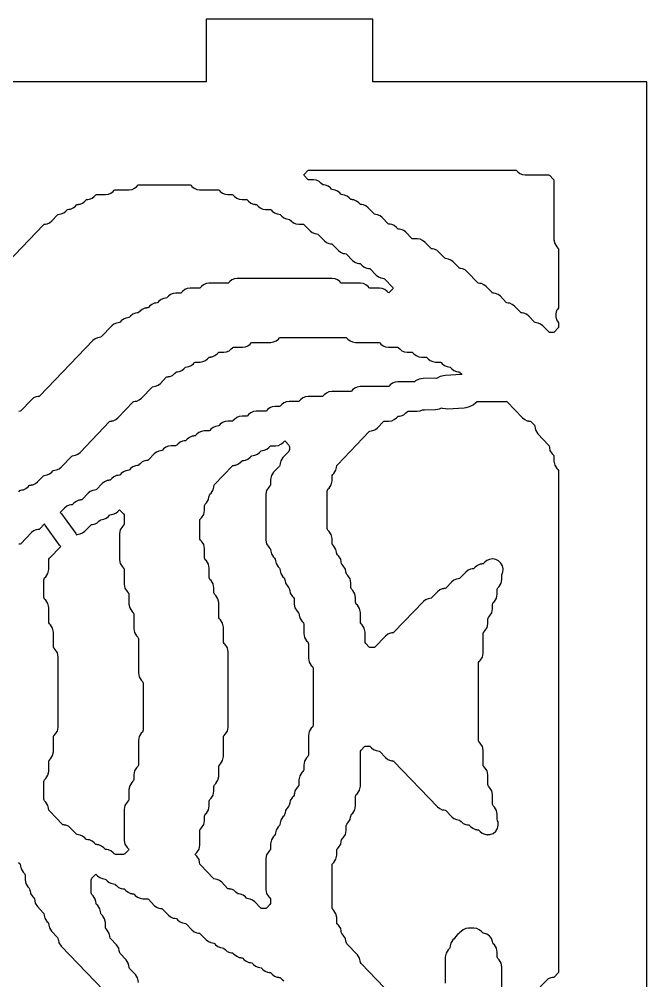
# Model space of a CAD drawing. Header units: millimetres. Extents: x 10 to 410, y 18 to 283.
# Drawn here: x 181.17 to 211.27, y 100.85 to 147 of the extents above; entities that cross this region are included whole.
import ezdxf

# ---------------------------------------------------------------- set-up
doc = ezdxf.new("R2010")
doc.units = ezdxf.units.MM
doc.layers.add('CUT', color=1, linetype='Continuous')

msp = doc.modelspace()

# ---------------------------------------------------------------- linework, layer by layer
at = {"layer": 'CUT'}
for points in [[(211.2679, 144), (198.134, 144), (198.134, 147), (190.134, 147), (190.134, 144), (169.134, 144), (169.134, 147), (161.134, 147), (161.134, 144), (148, 144), (148, 24), (161.134, 24), (161.134, 21), (169.134, 21), (169.134, 24), (190.134, 24), (190.134, 21), (198.134, 21), (198.134, 24), (211.2679, 24)], [(205.3099, 139.5454), (205.4427, 139.5274), (206.5548, 139.5274), (206.5866, 139.5231), (206.6117, 139.5031), (206.7818, 139.3257), (206.8063, 139.2877), (206.8149, 139.2432), (206.8149, 136.4204), (206.851, 136.2339), (206.954, 136.0743), (207.0083, 136.0177), (207.0328, 135.9797), (207.0414, 135.9352), (207.0414, 133.1956), (207.0328, 133.1511), (206.9823, 133.0728), (206.9854, 133.0708), (206.946, 133.0146), (206.9001, 132.8694), (206.9001, 132.7171), (206.946, 132.5719), (206.9854, 132.5157), (206.9823, 132.5137), (207.0328, 132.4354), (207.0414, 132.3909), (207.0414, 132.2504), (207.0328, 132.206), (207.0083, 132.1679), (206.8382, 131.9905), (206.8131, 131.9705), (206.7813, 131.9662), (206.6221, 131.9662), (206.5903, 131.9705), (206.5651, 131.9905), (206.283, 132.2848), (206.1782, 132.3683), (206.0549, 132.4209), (205.9755, 132.4316), (205.9759, 132.4343), (205.9107, 132.4431), (205.8856, 132.4631), (205.6035, 132.7574), (205.4986, 132.8408), (205.3754, 132.8934), (205.296, 132.9042), (205.2964, 132.9069), (205.2312, 132.9157), (205.2061, 132.9357), (204.924, 133.23), (204.8191, 133.3134), (204.6958, 133.366), (204.6165, 133.3767), (204.6169, 133.3795), (204.5517, 133.3883), (204.5266, 133.4083), (204.2445, 133.7025), (204.1396, 133.786), (204.0163, 133.8386), (203.937, 133.8493), (203.9373, 133.852), (203.8722, 133.8608), (203.847, 133.8808), (203.5649, 134.1751), (203.4601, 134.2586), (203.3368, 134.3112), (203.2574, 134.3219), (203.2578, 134.3246), (203.1926, 134.3334), (203.1675, 134.3534), (202.6589, 134.884), (202.554, 134.9674), (202.4308, 135.02), (202.3514, 135.0307), (202.3518, 135.0335), (202.2866, 135.0423), (202.2615, 135.0623), (201.9794, 135.3566), (201.8745, 135.44), (201.7512, 135.4926), (201.6719, 135.5033), (201.6723, 135.506), (201.6071, 135.5149), (201.582, 135.5348), (201.2999, 135.8291), (201.195, 135.9126), (201.0717, 135.9652), (200.9924, 135.9759), (200.9927, 135.9786), (200.9276, 135.9874), (200.9024, 136.0074), (200.6203, 136.3017), (200.5155, 136.3851), (200.3922, 136.4377), (200.2594, 136.4557), (200.0533, 136.4557), (200.0215, 136.46), (199.9964, 136.48), (199.7143, 136.7743), (199.6094, 136.8577), (199.4862, 136.9103), (199.4068, 136.921), (199.4072, 136.9238), (199.342, 136.9326), (199.3169, 136.9526), (199.2613, 137.0106), (199.1564, 137.094), (199.0331, 137.1466), (198.9538, 137.1573), (198.9542, 137.16), (198.889, 137.1689), (198.8639, 137.1889), (198.5818, 137.4831), (198.4769, 137.5666), (198.3536, 137.6192), (198.2743, 137.6299), (198.2746, 137.6326), (198.2095, 137.6414), (198.1843, 137.6614), (197.9022, 137.9557), (197.7974, 138.0392), (197.6741, 138.0917), (197.5947, 138.1025), (197.5951, 138.1052), (197.5299, 138.114), (197.5048, 138.134), (197.4492, 138.192), (197.3443, 138.2754), (197.2211, 138.328), (197.1417, 138.3388), (197.1421, 138.3415), (197.0769, 138.3503), (197.0518, 138.3703), (196.9962, 138.4283), (196.8913, 138.5117), (196.7681, 138.5643), (196.6887, 138.575), (196.6891, 138.5778), (196.6239, 138.5866), (196.5988, 138.6066), (196.5432, 138.6646), (196.4383, 138.748), (196.3151, 138.8006), (196.2357, 138.8113), (196.2361, 138.8141), (196.1709, 138.8229), (196.1458, 138.8429), (196.0902, 138.9009), (195.9853, 138.9843), (195.862, 139.0369), (195.7827, 139.0476), (195.783, 139.0503), (195.7179, 139.0592), (195.6928, 139.0791), (195.6372, 139.1371), (195.5323, 139.2206), (195.409, 139.2732), (195.2762, 139.2911), (195.0702, 139.2911), (195.0384, 139.2954), (195.0132, 139.3154), (194.8365, 139.4998), (194.8171, 139.5274), (194.8365, 139.5551), (195.0132, 139.7394), (195.0384, 139.7594), (195.0702, 139.7637), (204.9692, 139.7637), (205.001, 139.7594), (205.0262, 139.7394), (205.0818, 139.6814), (205.1866, 139.598)], [(190.0533, 108.5385), (190.0533, 108.7622), (190.0619, 108.8067), (190.0865, 108.8447), (190.1408, 108.9014), (190.2438, 109.0609), (190.2799, 109.2474), (190.2799, 109.4711), (190.2884, 109.5155), (190.313, 109.5536), (190.3673, 109.6102), (190.4703, 109.7698), (190.5064, 109.9562), (190.5064, 110.1799), (190.515, 110.2244), (190.5395, 110.2624), (190.5938, 110.3191), (190.6968, 110.4786), (190.7329, 110.6651), (190.7329, 111.1251), (190.7415, 111.1695), (190.766, 111.2076), (190.8203, 111.2642), (190.9233, 111.4238), (190.9594, 111.6102), (190.9594, 112.5428), (190.968, 112.5873), (190.9925, 112.6253), (191.0468, 112.6819), (191.1498, 112.8415), (191.1859, 113.0279), (191.1859, 116.6429), (191.1498, 116.8294), (191.0468, 116.9889), (190.9925, 117.0456), (190.968, 117.0836), (190.9594, 117.1281), (190.9594, 117.8244), (190.9233, 118.0108), (190.8203, 118.1704), (190.766, 118.227), (190.7415, 118.2651), (190.7329, 118.3095), (190.7329, 119.0058), (190.6968, 119.1923), (190.5938, 119.3518), (190.5395, 119.4085), (190.515, 119.4465), (190.5064, 119.491), (190.5064, 119.7147), (190.4703, 119.9011), (190.3673, 120.0607), (190.313, 120.1173), (190.2884, 120.1554), (190.2799, 120.1998), (190.2799, 120.6598), (190.2438, 120.8463), (190.1408, 121.0058), (190.0865, 121.0625), (190.0619, 121.1005), (190.0533, 121.145), (190.0533, 121.605), (190.0173, 121.7914), (189.9143, 121.951), (189.86, 122.0076), (189.8354, 122.0457), (189.8268, 122.0901), (189.8268, 122.9394), (189.8354, 122.9839), (189.86, 123.0219), (189.9143, 123.0786), (190.0173, 123.2381), (190.0533, 123.4246), (190.0533, 123.6483), (190.0619, 123.6927), (190.0865, 123.7308), (190.1408, 123.7874), (190.2438, 123.947), (190.2684, 124.0743), (190.2708, 124.0738), (190.2884, 124.1653), (190.313, 124.2034), (190.3673, 124.26), (190.4703, 124.4196), (190.4949, 124.5468), (190.4973, 124.5464), (190.515, 124.6379), (190.5395, 124.6759), (191.3891, 125.5622), (191.4142, 125.5822), (191.4794, 125.591), (191.479, 125.5937), (191.5584, 125.6045), (191.6816, 125.657), (191.7865, 125.7405), (191.8421, 125.7985), (191.8672, 125.8185), (191.9324, 125.8273), (191.932, 125.83), (192.0114, 125.8407), (192.1347, 125.8933), (192.2395, 125.9768), (192.2951, 126.0348), (192.3203, 126.0548), (192.3854, 126.0636), (192.3851, 126.0663), (192.4644, 126.077), (192.5877, 126.1296), (192.6926, 126.2131), (192.7481, 126.2711), (192.7733, 126.2911), (192.8384, 126.2999), (192.8381, 126.3026), (192.9174, 126.3133), (193.0407, 126.3659), (193.1456, 126.4494), (193.2012, 126.5073), (193.2263, 126.5273), (193.2581, 126.5316), (193.4641, 126.5316), (193.597, 126.5496), (193.7202, 126.6022), (193.8251, 126.6856), (193.876, 126.7388), (193.904, 126.7598), (193.9319, 126.7388), (194.0973, 126.5662), (194.1219, 126.5282), (194.1305, 126.4837), (194.1305, 126.3433), (194.1219, 126.2988), (194.0973, 126.2608), (193.8165, 125.9678), (193.7135, 125.8083), (193.6889, 125.681), (193.6866, 125.6815), (193.6689, 125.59), (193.6443, 125.5519), (193.3635, 125.259), (193.2605, 125.0994), (193.2245, 124.913), (193.2245, 124.6893), (193.2159, 124.6448), (193.1913, 124.6068), (193.137, 124.5501), (193.034, 124.3906), (192.9979, 124.2041), (192.9979, 122.0069), (193.034, 121.8204), (193.137, 121.6608), (193.1913, 121.6042), (193.2159, 121.5662), (193.2336, 121.4747), (193.2359, 121.4751), (193.2605, 121.3478), (193.3635, 121.1883), (193.4178, 121.1316), (193.4424, 121.0936), (193.4601, 121.0021), (193.4624, 121.0025), (193.487, 120.8753), (193.59, 120.7157), (193.6443, 120.6591), (193.6689, 120.621), (193.6866, 120.5295), (193.6889, 120.53), (193.7135, 120.4027), (193.8165, 120.2431), (193.8708, 120.1865), (193.8954, 120.1484), (193.9131, 120.0569), (193.9154, 120.0574), (193.94, 119.9301), (194.043, 119.7706), (194.0973, 119.7139), (194.1219, 119.6759), (194.1396, 119.5844), (194.1419, 119.5848), (194.1666, 119.4575), (194.2695, 119.298), (194.3238, 119.2413), (194.3484, 119.2033), (194.357, 119.1588), (194.357, 118.9351), (194.3931, 118.7487), (194.4961, 118.5891), (194.5503, 118.5325), (194.5749, 118.4944), (194.5926, 118.4029), (194.5949, 118.4034), (194.6196, 118.2761), (194.7226, 118.1165), (194.7769, 118.0599), (194.8014, 118.0219), (194.81, 117.9774), (194.81, 117.5174), (194.8461, 117.3309), (194.9491, 117.1714), (195.0034, 117.1148), (195.0279, 117.0767), (195.0365, 117.0323), (195.0365, 116.336), (195.0726, 116.1495), (195.1756, 115.99), (195.2299, 115.9333), (195.2544, 115.8953), (195.263, 115.8508), (195.263, 113.1112), (195.2544, 113.0667), (195.2299, 113.0287), (195.1756, 112.9721), (195.0726, 112.8125), (195.0365, 112.6261), (195.0365, 111.6935), (195.0279, 111.649), (195.0034, 111.611), (194.9491, 111.5543), (194.8461, 111.3948), (194.81, 111.2083), (194.81, 110.9846), (194.8014, 110.9402), (194.7769, 110.9021), (194.7226, 110.8455), (194.6196, 110.6859), (194.5835, 110.4995), (194.5835, 110.2758), (194.5749, 110.2313), (194.5503, 110.1933), (194.4961, 110.1366), (194.3931, 109.9771), (194.3684, 109.8498), (194.3661, 109.8502), (194.3484, 109.7587), (194.3238, 109.7207), (194.2695, 109.664), (194.1666, 109.5045), (194.1419, 109.3772), (194.1396, 109.3777), (194.1219, 109.2862), (194.0973, 109.2481), (194.043, 109.1915), (193.94, 109.0319), (193.9154, 108.9046), (193.9131, 108.9051), (193.8954, 108.8136), (193.8708, 108.7755), (193.8165, 108.7189), (193.7135, 108.5593), (193.6889, 108.4321), (193.6866, 108.4325), (193.6689, 108.341), (193.6443, 108.303), (193.59, 108.2463), (193.487, 108.0868), (193.4624, 107.9595), (193.4601, 107.9599), (193.4424, 107.8684), (193.4178, 107.8304), (193.3635, 107.7738), (193.2605, 107.6142), (193.2245, 107.4277), (193.2245, 107.204), (193.2159, 107.1596), (193.1913, 107.1215), (193.137, 107.0649), (193.034, 106.9053), (192.9979, 106.7189), (192.9979, 105.2305), (193.034, 105.044), (193.137, 104.8845), (193.1913, 104.8278), (193.2159, 104.7898), (193.2245, 104.7453), (193.2245, 104.6049), (193.2159, 104.5604), (193.1913, 104.5224), (193.0212, 104.345), (192.9961, 104.325), (192.9643, 104.3207), (192.8051, 104.3207), (192.7733, 104.325), (192.7481, 104.345), (192.466, 104.6393), (192.3612, 104.7227), (192.2379, 104.7753), (192.1586, 104.786), (192.1589, 104.7887), (192.0937, 104.7976), (192.0686, 104.8175), (192.013, 104.8755), (191.9082, 104.959), (191.7849, 105.0116), (191.7055, 105.0223), (191.7059, 105.025), (191.6407, 105.0338), (191.6156, 105.0538), (191.56, 105.1118), (191.4551, 105.1953), (191.3319, 105.2479), (191.2525, 105.2586), (191.2529, 105.2613), (191.1877, 105.2701), (191.1626, 105.2901), (190.8805, 105.5844), (190.7756, 105.6678), (190.6524, 105.7204), (190.573, 105.7312), (190.5734, 105.7339), (190.5082, 105.7427), (190.4831, 105.7627), (189.86, 106.4127), (189.8354, 106.4507), (189.8177, 106.5422), (189.8154, 106.5418), (189.7908, 106.6691), (189.6878, 106.8286), (189.6268, 106.8922), (189.6074, 106.9198), (189.6268, 106.9475), (189.6878, 107.0111), (189.7908, 107.1706), (189.8268, 107.3571), (189.8268, 108.0534), (189.8354, 108.0978), (189.86, 108.1359), (189.9143, 108.1925), (190.0173, 108.352)]]:
    msp.add_lwpolyline(points, close=True, dxfattribs=at)
for points in [[(179.8936, 134.6), (182.3288, 137.1403), (182.3539, 137.1603), (182.4191, 137.1691), (182.4187, 137.1718), (182.4981, 137.1825), (182.6213, 137.2351), (182.7262, 137.3186), (183.0083, 137.6128), (183.0334, 137.6328), (183.0986, 137.6416), (183.0982, 137.6444), (183.1776, 137.6551), (183.3009, 137.7077), (183.4057, 137.7911), (183.4613, 137.8491), (183.4864, 137.8691), (183.5516, 137.8779), (183.5513, 137.8806), (183.6306, 137.8914), (183.7539, 137.944), (183.8587, 138.0274), (183.9143, 138.0854), (183.9395, 138.1054), (184.0046, 138.1142), (184.0043, 138.1169), (184.0836, 138.1277), (184.2069, 138.1803), (184.3118, 138.2637), (184.3674, 138.3217), (184.3925, 138.3417), (184.4577, 138.3505), (184.4573, 138.3532), (184.5366, 138.364), (184.6599, 138.4165), (184.7648, 138.5), (184.8204, 138.558), (184.8455, 138.578), (184.8773, 138.5823), (185.3099, 138.5823), (185.4427, 138.6002), (185.5659, 138.6528), (185.6708, 138.7363), (185.7264, 138.7943), (185.7515, 138.8143), (185.7833, 138.8186), (186.4424, 138.8186), (186.5752, 138.8365), (186.6985, 138.8891), (186.8033, 138.9726), (186.8589, 139.0306), (186.8841, 139.0505), (186.9159, 139.0549), (189.3402, 139.0549), (189.372, 139.0505), (189.3971, 139.0306), (189.4527, 138.9726), (189.5576, 138.8891), (189.6808, 138.8365), (189.8136, 138.8186), (190.6992, 138.8186), (190.731, 138.8143), (190.7562, 138.7943), (190.8118, 138.7363), (190.9166, 138.6528), (191.0399, 138.6002), (191.1727, 138.5823), (191.3787, 138.5823), (191.4106, 138.578), (191.4357, 138.558), (191.4913, 138.5), (191.5961, 138.4165), (191.7194, 138.364), (191.8522, 138.346), (192.0583, 138.346), (192.0901, 138.3417), (192.1152, 138.3217), (192.1708, 138.2637), (192.2757, 138.1803), (192.3989, 138.1277), (192.4783, 138.1169), (192.4779, 138.1142), (192.5431, 138.1054), (192.5682, 138.0854), (192.6238, 138.0274), (192.7287, 137.944), (192.852, 137.8914), (192.9848, 137.8734), (193.1908, 137.8734), (193.2226, 137.8691), (193.2477, 137.8491), (193.3033, 137.7911), (193.4082, 137.7077), (193.5315, 137.6551), (193.6108, 137.6444), (193.6105, 137.6416), (193.6756, 137.6328), (193.7008, 137.6128), (193.7564, 137.5548), (193.8612, 137.4714), (193.9845, 137.4188), (194.0638, 137.4081), (194.0635, 137.4054), (194.1286, 137.3965), (194.1538, 137.3765), (194.2094, 137.3186), (194.3142, 137.2351), (194.4375, 137.1825), (194.5703, 137.1646), (194.7764, 137.1646), (194.8082, 137.1603), (194.8333, 137.1403), (195.1154, 136.846), (195.2203, 136.7625), (195.3435, 136.7099), (195.4229, 136.6992), (195.4225, 136.6965), (195.4877, 136.6877), (195.5128, 136.6677), (195.7949, 136.3734), (195.8998, 136.29), (196.0231, 136.2374), (196.1024, 136.2266), (196.102, 136.2239), (196.1672, 136.2151), (196.1923, 136.1951), (196.4745, 135.9008), (196.5793, 135.8174), (196.7026, 135.7648), (196.7819, 135.7541), (196.7816, 135.7513), (196.8467, 135.7425), (196.8719, 135.7225), (197.154, 135.4283), (197.2588, 135.3448), (197.3821, 135.2922), (197.4615, 135.2815), (197.4611, 135.2788), (197.5263, 135.27), (197.5514, 135.25), (197.607, 135.192), (197.7119, 135.1085), (197.8351, 135.0559), (197.9145, 135.0452), (197.9141, 135.0425), (197.9793, 135.0337), (198.0044, 135.0137), (198.2865, 134.7194), (198.3914, 134.636), (198.5147, 134.5834), (198.594, 134.5726), (198.5936, 134.5699), (198.6588, 134.5611), (198.6839, 134.5411), (199.0872, 134.1205), (199.1065, 134.0928), (199.0872, 134.0652), (198.9151, 133.8857), (198.8872, 133.8647), (198.8592, 133.8857), (198.8083, 133.9388), (198.7034, 134.0223), (198.5801, 134.0749), (198.4473, 134.0928), (198.0148, 134.0928), (197.983, 134.0971), (197.9578, 134.1171), (197.9022, 134.1751), (197.7974, 134.2586), (197.6741, 134.3112), (197.5413, 134.3291), (196.6557, 134.3291), (196.6239, 134.3334), (196.5988, 134.3534), (196.5432, 134.4114), (196.4383, 134.4948), (196.3151, 134.5474), (196.1822, 134.5654), (191.6257, 134.5654), (191.4929, 134.5474), (191.3696, 134.4948), (191.2648, 134.4114), (191.2092, 134.3534), (191.184, 134.3334), (191.1522, 134.3291), (190.2667, 134.3291), (190.1339, 134.3112), (190.0106, 134.2586), (189.9057, 134.1751), (189.8501, 134.1171), (189.825, 134.0971), (189.7932, 134.0928), (189.3606, 134.0928), (189.2278, 134.0749), (189.1046, 134.0223), (188.9997, 133.9388), (188.9441, 133.8808), (188.919, 133.8608), (188.8871, 133.8565), (188.6811, 133.8565), (188.5483, 133.8386), (188.425, 133.786), (188.3202, 133.7025), (188.2646, 133.6445), (188.2394, 133.6246), (188.1743, 133.6157), (188.1746, 133.613), (188.0953, 133.6023), (187.972, 133.5497), (187.8671, 133.4663), (187.8116, 133.4083), (187.7864, 133.3883), (187.7213, 133.3795), (187.7216, 133.3767), (187.6423, 133.366), (187.519, 133.3134), (187.4141, 133.23), (187.3585, 133.172), (187.3334, 133.152), (187.2682, 133.1432), (187.2686, 133.1405), (187.1893, 133.1297), (187.066, 133.0771), (186.9611, 132.9937), (186.9055, 132.9357), (186.8804, 132.9157), (186.8152, 132.9069), (186.8156, 132.9042), (186.7362, 132.8934), (186.613, 132.8408), (186.5081, 132.7574), (186.4525, 132.6994), (186.4274, 132.6794), (186.3622, 132.6706), (186.3626, 132.6679), (186.2832, 132.6571), (186.16, 132.6046), (186.0551, 132.5211), (185.9995, 132.4631), (185.9744, 132.4431), (185.9092, 132.4343), (185.9096, 132.4316), (185.8302, 132.4209), (185.7069, 132.3683), (185.6021, 132.2848), (185.0935, 131.7543), (185.0683, 131.7343), (185.0032, 131.7254), (185.0035, 131.7227), (184.9242, 131.712), (184.8009, 131.6594), (184.696, 131.576), (182.1489, 128.9188), (182.1237, 128.8988), (182.0586, 128.89), (182.0589, 128.8873), (181.9796, 128.8766), (181.8563, 128.824), (181.7514, 128.7405), (181.2428, 128.2099), (181.2177, 128.19), (181.1525, 128.1811)], [(181.1406, 124.3228), (181.1962, 124.3808), (181.2214, 124.4008), (181.2865, 124.4096), (181.2862, 124.4123), (181.3655, 124.423), (181.4888, 124.4756), (181.5937, 124.5591), (181.6493, 124.6171), (181.6744, 124.637), (181.7396, 124.6459), (181.7392, 124.6486), (181.8185, 124.6593), (181.9418, 124.7119), (182.0467, 124.7953), (182.3288, 125.0896), (182.3539, 125.1096), (182.4191, 125.1184), (182.4187, 125.1212), (182.4981, 125.1319), (182.6213, 125.1845), (182.7262, 125.2679), (182.7818, 125.3259), (182.8069, 125.3459), (182.8721, 125.3547), (182.8717, 125.3574), (182.9511, 125.3682), (183.0743, 125.4208), (183.1792, 125.5042), (183.6878, 126.0348), (183.713, 126.0548), (183.7781, 126.0636), (183.7778, 126.0663), (183.8571, 126.077), (183.9804, 126.1296), (184.0852, 126.2131), (185.4999, 127.6888), (185.525, 127.7088), (185.5902, 127.7176), (185.5898, 127.7203), (185.6692, 127.731), (185.7924, 127.7836), (185.8973, 127.8671), (186.6324, 128.6339), (186.6576, 128.6539), (186.7227, 128.6627), (186.7224, 128.6655), (186.8017, 128.6762), (186.925, 128.7288), (187.0299, 128.8122), (187.5385, 129.3428), (187.5636, 129.3628), (187.6288, 129.3716), (187.6284, 129.3743), (187.7077, 129.385), (187.831, 129.4376), (187.9359, 129.5211), (188.218, 129.8154), (188.2431, 129.8354), (188.3083, 129.8442), (188.3079, 129.8469), (188.3873, 129.8576), (188.5105, 129.9102), (188.6154, 129.9937), (188.671, 130.0517), (188.6961, 130.0716), (188.7613, 130.0805), (188.7609, 130.0832), (188.8403, 130.0939), (188.9636, 130.1465), (189.0684, 130.2299), (189.124, 130.2879), (189.1491, 130.3079), (189.2143, 130.3167), (189.214, 130.3195), (189.2933, 130.3302), (189.4166, 130.3828), (189.5214, 130.4662), (189.577, 130.5242), (189.6022, 130.5442), (189.634, 130.5485), (189.84, 130.5485), (189.9728, 130.5665), (190.0961, 130.6191), (190.201, 130.7025), (190.2566, 130.7605), (190.2817, 130.7805), (190.3469, 130.7893), (190.3465, 130.792), (190.4258, 130.8028), (190.5491, 130.8554), (190.654, 130.9388), (190.7096, 130.9968), (190.7347, 131.0168), (190.7665, 131.0211), (190.9726, 131.0211), (191.1054, 131.0391), (191.2286, 131.0916), (191.3335, 131.1751), (191.3891, 131.2331), (191.4142, 131.2531), (191.446, 131.2574), (191.8786, 131.2574), (192.0114, 131.2753), (192.1347, 131.3279), (192.2395, 131.4114), (192.2951, 131.4694), (192.3203, 131.4894), (192.3521, 131.4937), (193.2376, 131.4937), (193.3704, 131.5116), (193.4937, 131.5642), (193.5986, 131.6477), (193.6542, 131.7057), (193.6793, 131.7257), (193.7111, 131.73), (196.8149, 131.73), (196.8467, 131.7257), (196.8719, 131.7057), (196.9275, 131.6477), (197.0323, 131.5642), (197.1556, 131.5116), (197.2884, 131.4937), (198.4005, 131.4937), (198.4323, 131.4894), (198.4574, 131.4694), (198.513, 131.4114), (198.6179, 131.3279), (198.7412, 131.2753), (198.874, 131.2574), (199.3065, 131.2574), (199.3383, 131.2531), (199.3635, 131.2331), (199.4191, 131.1751), (199.5239, 131.0916), (199.6472, 131.0391), (199.78, 131.0211), (199.986, 131.0211), (200.0179, 131.0168), (200.043, 130.9968), (200.0986, 130.9388), (200.2034, 130.8554), (200.3267, 130.8028), (200.4595, 130.7848), (200.6656, 130.7848), (200.6974, 130.7805), (200.7225, 130.7605), (200.7781, 130.7025), (200.883, 130.6191), (201.0062, 130.5665), (201.139, 130.5485), (201.3451, 130.5485), (201.3769, 130.5442), (201.402, 130.5242), (201.4576, 130.4662), (201.5625, 130.3828), (201.6858, 130.3302), (201.7651, 130.3195), (201.7647, 130.3167), (201.8299, 130.3079), (201.855, 130.2879), (201.9106, 130.2299), (202.0155, 130.1465), (202.1388, 130.0939), (202.2181, 130.0832), (202.2178, 130.0805), (202.2829, 130.0716), (202.3081, 130.0517), (202.3739, 129.9829), (202.3912, 129.9578), (202.3615, 129.9511), (201.6141, 129.9049), (201.5173, 129.8893), (201.3593, 129.8476), (201.184, 129.762), (201.1836, 129.7617), (201.0822, 129.7714), (200.5485, 129.7529), (200.3554, 129.7207), (200.1772, 129.6395), (200.1334, 129.6034), (199.327, 129.6034), (199.1942, 129.5854), (199.0709, 129.5328), (198.966, 129.4494), (198.9104, 129.3914), (198.8853, 129.3714), (198.8535, 129.3671), (197.5149, 129.3671), (197.3821, 129.3491), (197.2588, 129.2965), (197.154, 129.2131), (197.0984, 129.1551), (197.0733, 129.1351), (197.0414, 129.1308), (196.1559, 129.1308), (196.0231, 129.1128), (195.8998, 129.0603), (195.7949, 128.9768), (195.7393, 128.9188), (195.7142, 128.8988), (195.6824, 128.8945), (195.0233, 128.8945), (194.8905, 128.8766), (194.7673, 128.824), (194.6624, 128.7405), (194.6068, 128.6825), (194.5817, 128.6625), (194.5498, 128.6582), (194.1173, 128.6582), (193.9845, 128.6403), (193.8612, 128.5877), (193.7564, 128.5042), (193.7008, 128.4462), (193.6756, 128.4262), (193.6438, 128.4219), (193.4378, 128.4219), (193.305, 128.404), (193.1817, 128.3514), (193.0768, 128.2679), (193.0212, 128.2099), (192.9961, 128.19), (192.9643, 128.1857), (192.5317, 128.1857), (192.3989, 128.1677), (192.2757, 128.1151), (192.1708, 128.0317), (192.1152, 127.9737), (192.0901, 127.9537), (192.0583, 127.9494), (191.8522, 127.9494), (191.7194, 127.9314), (191.5961, 127.8788), (191.4913, 127.7954), (191.4357, 127.7374), (191.4106, 127.7174), (191.3787, 127.7131), (191.1727, 127.7131), (191.0399, 127.6951), (190.9166, 127.6425), (190.8118, 127.5591), (190.7562, 127.5011), (190.731, 127.4811), (190.6659, 127.4723), (190.6662, 127.4696), (190.5869, 127.4588), (190.4636, 127.4062), (190.3587, 127.3228), (190.3031, 127.2648), (190.278, 127.2448), (190.2462, 127.2405), (190.0402, 127.2405), (189.9073, 127.2225), (189.7841, 127.17), (189.6792, 127.0865), (189.6236, 127.0285), (189.5985, 127.0085), (189.5333, 126.9997), (189.5337, 126.997), (189.4543, 126.9863), (189.3311, 126.9337), (189.2262, 126.8502), (189.1706, 126.7922), (189.1455, 126.7722), (189.0803, 126.7634), (189.0807, 126.7607), (189.0013, 126.75), (188.8781, 126.6974), (188.7732, 126.6139), (188.7176, 126.5559), (188.6925, 126.5359), (188.6606, 126.5316), (188.4546, 126.5316), (188.3218, 126.5137), (188.1985, 126.4611), (188.0937, 126.3777), (188.0381, 126.3197), (188.0129, 126.2997), (187.9478, 126.2908), (187.9481, 126.2881), (187.8688, 126.2774), (187.7455, 126.2248), (187.6406, 126.1414), (187.3585, 125.8471), (187.3334, 125.8271), (187.2682, 125.8183), (187.2686, 125.8156), (187.1893, 125.8048), (187.066, 125.7522), (186.9611, 125.6688), (186.9055, 125.6108), (186.8804, 125.5908), (186.8152, 125.582), (186.8156, 125.5793), (186.7362, 125.5685), (186.613, 125.5159), (186.5081, 125.4325), (186.4525, 125.3745), (186.4274, 125.3545), (186.3622, 125.3457), (186.3626, 125.343), (186.2832, 125.3323), (186.16, 125.2797), (186.0551, 125.1962), (185.9995, 125.1382), (185.9744, 125.1182), (185.9092, 125.1094), (185.9096, 125.1067), (185.8302, 125.096), (185.7069, 125.0434), (185.6021, 124.9599), (185.5465, 124.9019), (185.5213, 124.8819), (185.4562, 124.8731), (185.4565, 124.8704), (185.3772, 124.8597), (185.2539, 124.8071), (185.1491, 124.7236), (184.8669, 124.4294), (184.8418, 124.4094), (184.7767, 124.4006), (184.777, 124.3978), (184.6977, 124.3871), (184.5744, 124.3345), (184.4695, 124.2511), (184.1874, 123.9568), (184.1623, 123.9368), (184.0971, 123.928), (184.0975, 123.9253), (184.0181, 123.9145), (183.8949, 123.8619), (183.79, 123.7785), (183.7344, 123.7205), (183.7093, 123.7005), (183.6441, 123.6917), (183.6445, 123.689), (183.5651, 123.6782), (183.4419, 123.6257), (183.337, 123.5422), (183.136, 123.3325), (183.1935, 123.2711), (183.8766, 122.3174), (183.9118, 122.2516), (183.9143, 122.2542), (183.9395, 122.2742), (184.0046, 122.283), (184.0043, 122.2857), (184.0836, 122.2964), (184.2069, 122.349), (184.3118, 122.4325), (184.5939, 122.7268), (184.619, 122.7468), (184.6842, 122.7556), (184.6838, 122.7583), (184.7631, 122.769), (184.8864, 122.8216), (184.9913, 122.905), (185.0469, 122.963), (185.072, 122.983), (185.1372, 122.9919), (185.1368, 122.9946), (185.2162, 123.0053), (185.3394, 123.0579), (185.4443, 123.1413), (185.4999, 123.1993), (185.525, 123.2193), (185.5902, 123.2281), (185.5898, 123.2309), (185.6692, 123.2416), (185.7924, 123.2942), (185.8973, 123.3776), (185.9482, 123.4307), (185.9762, 123.4518), (186.0042, 123.4307), (186.1696, 123.2582), (186.1941, 123.2202), (186.2027, 123.1757), (186.2027, 122.799), (186.1941, 122.7545), (186.1696, 122.7165), (186.1153, 122.6598), (186.0123, 122.5003), (185.9762, 122.3138), (185.9762, 121.0617), (186.0123, 120.8753), (186.1153, 120.7157), (186.1696, 120.6591), (186.1941, 120.621), (186.2027, 120.5766), (186.2027, 119.8803), (186.2388, 119.6938), (186.3418, 119.5343), (186.3961, 119.4776), (186.4206, 119.4396), (186.4292, 119.3951), (186.4292, 118.9351), (186.4653, 118.7487), (186.5683, 118.5891), (186.6226, 118.5325), (186.6471, 118.4944), (186.6557, 118.45), (186.6557, 117.7537), (186.6918, 117.5672), (186.7948, 117.4077), (186.8491, 117.351), (186.8736, 117.313), (186.8822, 117.2685), (186.8822, 115.6271), (186.9183, 115.4407), (187.0213, 115.2811), (187.0756, 115.2245), (187.1001, 115.1864), (187.1087, 115.142), (187.1087, 112.8749), (187.1001, 112.8305), (187.0756, 112.7924), (187.0213, 112.7358), (186.9183, 112.5762), (186.8822, 112.3898), (186.8822, 111.2209), (186.8736, 111.1765), (186.8491, 111.1384), (186.7948, 111.0818), (186.6918, 110.9222), (186.6557, 110.7358), (186.6557, 110.512), (186.6471, 110.4676), (186.6226, 110.4295), (186.5683, 110.3729), (186.4653, 110.2134), (186.4292, 110.0269), (186.4292, 109.5669), (186.4206, 109.5224), (186.3961, 109.4844), (186.3418, 109.4278), (186.2388, 109.2682), (186.2027, 109.0818), (186.2027, 107.5934), (186.2388, 107.4069), (186.3418, 107.2473), (186.4027, 107.1838), (186.4221, 107.1561), (186.4027, 107.1285), (186.226, 106.9441), (186.2009, 106.9241), (186.1691, 106.9198), (185.7833, 106.9198), (185.7515, 106.9241), (185.7264, 106.9441), (185.6708, 107.0021), (185.5659, 107.0856), (185.4427, 107.1382), (185.3633, 107.1489), (185.3637, 107.1516), (185.2985, 107.1604), (185.2734, 107.1804), (185.2178, 107.2384), (185.1129, 107.3219), (184.9897, 107.3744), (184.9103, 107.3852), (184.9107, 107.3879), (184.8455, 107.3967), (184.8204, 107.4167), (184.7648, 107.4747), (184.6599, 107.5581), (184.5366, 107.6107), (184.4573, 107.6215), (184.4577, 107.6242), (184.3925, 107.633), (184.3674, 107.653), (184.3118, 107.711), (184.2069, 107.7944), (184.0836, 107.847), (184.0043, 107.8577), (184.0046, 107.8605), (183.9395, 107.8693), (183.9143, 107.8893), (183.6322, 108.1836), (183.5274, 108.267), (183.4041, 108.3196), (183.3247, 108.3303), (183.3251, 108.333), (183.2599, 108.3419), (183.2348, 108.3618), (182.6117, 109.0118), (182.5872, 109.0499), (182.5695, 109.1414), (182.5671, 109.1409), (182.5425, 109.2682), (182.4395, 109.4278), (182.3852, 109.4844), (182.3607, 109.5224), (182.3521, 109.5669), (182.3521, 110.4162), (182.3607, 110.4607), (182.3852, 110.4987), (182.4395, 110.5554), (182.5425, 110.7149), (182.5786, 110.9014), (182.5786, 111.3614), (182.5872, 111.4058), (182.6117, 111.4439), (182.666, 111.5005), (182.769, 111.6601), (182.8051, 111.8465), (182.8051, 112.5428), (182.8137, 112.5873), (182.8382, 112.6253), (182.8925, 112.6819), (182.9955, 112.8415), (183.0316, 113.0279), (183.0316, 116.4066), (182.9955, 116.5931), (182.8925, 116.7527), (182.8382, 116.8093), (182.8137, 116.8473), (182.8051, 116.8918), (182.8051, 117.5881), (182.769, 117.7745), (182.666, 117.9341), (182.6117, 117.9907), (182.5872, 118.0288), (182.5786, 118.0732), (182.5786, 118.7695), (182.5425, 118.956), (182.4395, 119.1155), (182.3852, 119.1722), (182.3607, 119.2102), (182.3521, 119.2547), (182.3521, 120.104), (182.3607, 120.1484), (182.3852, 120.1865), (182.4395, 120.2431), (182.5425, 120.4027), (182.5786, 120.5891), (182.5786, 121.0491), (182.5872, 121.0936), (182.6117, 121.1316), (183.1537, 121.697), (183.0962, 121.7584), (182.4131, 122.7121), (182.3779, 122.7779), (182.1489, 122.5391), (182.1237, 122.5191), (182.0586, 122.5103), (182.0589, 122.5075), (181.9796, 122.4968), (181.8563, 122.4442), (181.7514, 122.3608), (181.2428, 121.8302), (181.2177, 121.8102), (181.1525, 121.8014)], [(199.0489, 100.1351), (197.5613, 101.6869), (197.5367, 101.725), (197.519, 101.8165), (197.5167, 101.816), (197.492, 101.9433), (197.389, 102.1029), (196.8817, 102.6321), (196.8572, 102.6701), (196.8395, 102.7616), (196.8371, 102.7612), (196.8125, 102.8885), (196.7095, 103.048), (196.6552, 103.1047), (196.6307, 103.1427), (196.613, 103.2342), (196.6106, 103.2337), (196.586, 103.361), (196.483, 103.5206), (196.4287, 103.5772), (196.4042, 103.6153), (196.3956, 103.6597), (196.3956, 103.8834), (196.3595, 104.0699), (196.2565, 104.2294), (196.2022, 104.2861), (196.1777, 104.3241), (196.1691, 104.3686), (196.1691, 106.3993), (196.1777, 106.4438), (196.2022, 106.4818), (196.2565, 106.5385), (196.3595, 106.698), (196.3956, 106.8845), (196.3956, 107.1082), (196.4042, 107.1527), (196.4287, 107.1907), (196.483, 107.2473), (196.586, 107.4069), (196.6106, 107.5342), (196.613, 107.5337), (196.6307, 107.6252), (196.6552, 107.6633), (196.7095, 107.7199), (196.8125, 107.8795), (196.8486, 108.0659), (196.8486, 108.2896), (196.8572, 108.3341), (196.8817, 108.3721), (196.936, 108.4288), (197.039, 108.5883), (197.0636, 108.7156), (197.066, 108.7152), (197.0837, 108.8067), (197.1082, 108.8447), (197.1625, 108.9014), (197.2655, 109.0609), (197.3016, 109.2474), (197.3016, 109.7074), (197.3102, 109.7518), (197.3348, 109.7899), (197.389, 109.8465), (197.492, 110.0061), (197.5281, 110.1925), (197.5281, 111.8339), (197.5367, 111.8784), (197.5613, 111.9164), (197.7313, 112.0938), (197.7564, 112.1138), (197.7883, 112.1181), (197.9475, 112.1181), (197.9793, 112.1138), (198.0044, 112.0938), (198.06, 112.0359), (198.1649, 111.9524), (198.2881, 111.8998), (198.3675, 111.8891), (198.3671, 111.8864), (198.4323, 111.8776), (198.4574, 111.8576), (198.7395, 111.5633), (198.8444, 111.4798), (198.9677, 111.4272), (199.047, 111.4165), (199.0467, 111.4138), (199.1118, 111.405), (199.137, 111.385), (201.2311, 109.2004), (201.336, 109.117), (201.4593, 109.0644), (201.5386, 109.0536), (201.5382, 109.0509), (201.6034, 109.0421), (201.6285, 109.0221), (201.9106, 108.7278), (202.0155, 108.6444), (202.1388, 108.5918), (202.2181, 108.5811), (202.2178, 108.5784), (202.2829, 108.5695), (202.3081, 108.5495), (202.3637, 108.4915), (202.4685, 108.4081), (202.5918, 108.3555), (202.6711, 108.3448), (202.6708, 108.3421), (202.736, 108.3332), (202.7611, 108.3133), (202.8167, 108.2553), (202.9215, 108.1718), (203.0448, 108.1192), (203.1242, 108.1085), (203.1238, 108.1058), (203.189, 108.097), (203.2141, 108.077), (203.2697, 108.019), (203.3746, 107.9355), (203.4978, 107.8829), (203.5772, 107.8722), (203.5768, 107.8695), (203.5807, 107.869), (203.5976, 107.8694), (203.6306, 107.865), (203.6438, 107.865), (203.6438, 107.8708), (203.7427, 107.8736), (203.8947, 107.9297), (204.0207, 108.0315), (204.1076, 108.1682), (204.1462, 108.3256), (204.1324, 108.487), (204.1153, 108.5266), (204.0968, 108.6218), (204.0968, 108.8455), (204.0608, 109.0319), (203.9578, 109.1915), (203.9035, 109.2481), (203.8789, 109.2862), (203.8703, 109.3306), (203.8703, 109.7906), (203.8343, 109.9771), (203.7313, 110.1366), (203.677, 110.1933), (203.6524, 110.2313), (203.6438, 110.2758), (203.6438, 110.7358), (203.6078, 110.9222), (203.5048, 111.0818), (203.4505, 111.1384), (203.4259, 111.1765), (203.4173, 111.2209), (203.4173, 111.9172), (203.3812, 112.1036), (203.2783, 112.2632), (203.224, 112.3198), (203.1994, 112.3579), (203.1908, 112.4023), (203.1908, 116.0871), (203.1994, 116.1316), (203.224, 116.1696), (203.2783, 116.2262), (203.3812, 116.3858), (203.4173, 116.5723), (203.4173, 117.5048), (203.4259, 117.5493), (203.4505, 117.5873), (203.5048, 117.644), (203.6078, 117.8035), (203.6438, 117.99), (203.6438, 118.2137), (203.6524, 118.2581), (203.677, 118.2962), (203.7313, 118.3528), (203.8343, 118.5124), (203.8703, 118.6988), (203.8703, 118.9226), (203.8789, 118.967), (203.9035, 119.0051), (203.9578, 119.0617), (204.0608, 119.2212), (204.0968, 119.4077), (204.0968, 119.6314), (204.1054, 119.6759), (204.13, 119.7139), (204.1843, 119.7706), (204.2873, 119.9301), (204.3233, 120.1166), (204.3233, 120.3403), (204.3409, 120.4309), (204.3562, 120.4652), (204.3735, 120.6167), (204.3443, 120.7665), (204.2713, 120.9004), (204.1614, 121.0061), (204.0246, 121.0738), (203.8739, 121.097), (203.8571, 121.097), (203.7243, 121.0791), (203.6011, 121.0265), (203.4962, 120.9431), (203.4406, 120.8851), (203.4155, 120.8651), (203.3503, 120.8562), (203.3507, 120.8535), (203.2713, 120.8428), (203.1481, 120.7902), (203.0432, 120.7068), (202.9876, 120.6488), (202.9625, 120.6288), (202.8973, 120.62), (202.8977, 120.6172), (202.8183, 120.6065), (202.695, 120.5539), (202.5902, 120.4705), (202.3081, 120.1762), (202.2829, 120.1562), (202.2178, 120.1474), (202.2181, 120.1447), (202.1388, 120.1339), (202.0155, 120.0813), (201.9106, 119.9979), (201.6285, 119.7036), (201.6034, 119.6836), (201.5382, 119.6748), (201.5386, 119.6721), (201.4593, 119.6614), (201.336, 119.6088), (201.2311, 119.5253), (200.949, 119.231), (200.9239, 119.2111), (200.8587, 119.2022), (200.8591, 119.1995), (200.7797, 119.1888), (200.6565, 119.1362), (200.5516, 119.0528), (199.137, 117.577), (199.1118, 117.557), (199.0467, 117.5482), (199.047, 117.5455), (198.9677, 117.5348), (198.8444, 117.4822), (198.7395, 117.3987), (198.2309, 116.8682), (198.2058, 116.8482), (198.174, 116.8439), (198.0148, 116.8439), (197.983, 116.8482), (197.9578, 116.8682), (197.7878, 117.0456), (197.7632, 117.0836), (197.7546, 117.1281), (197.7546, 117.5881), (197.7185, 117.7745), (197.6156, 117.9341), (197.5613, 117.9907), (197.5367, 118.0288), (197.5281, 118.0732), (197.5281, 118.5332), (197.492, 118.7197), (197.389, 118.8792), (197.3348, 118.9359), (197.3102, 118.9739), (197.3016, 119.0184), (197.3016, 119.2421), (197.2655, 119.4285), (197.1625, 119.5881), (197.1082, 119.6447), (197.0837, 119.6828), (197.0751, 119.7272), (197.0751, 119.951), (197.039, 120.1374), (196.936, 120.297), (196.8817, 120.3536), (196.8572, 120.3916), (196.8395, 120.4831), (196.8371, 120.4827), (196.8125, 120.61), (196.7095, 120.7695), (196.6552, 120.8262), (196.6307, 120.8642), (196.613, 120.9557), (196.6106, 120.9553), (196.586, 121.0826), (196.483, 121.2421), (196.4287, 121.2987), (196.4042, 121.3368), (196.3865, 121.4283), (196.3841, 121.4278), (196.3595, 121.5551), (196.2565, 121.7147), (196.2022, 121.7713), (196.1777, 121.8094), (196.1691, 121.8538), (196.1691, 122.0775), (196.133, 122.264), (196.03, 122.4235), (195.9757, 122.4802), (195.9511, 122.5182), (195.9425, 122.5627), (195.9425, 124.3572), (195.9511, 124.4016), (195.9757, 124.4397), (196.03, 124.4963), (196.133, 124.6558), (196.1691, 124.8423), (196.1691, 125.066), (196.1777, 125.1105), (196.2022, 125.1485), (196.2565, 125.2052), (196.3595, 125.3647), (196.3841, 125.492), (196.3865, 125.4915), (196.4042, 125.583), (196.4287, 125.6211), (197.9578, 127.2162), (197.983, 127.2362), (198.0481, 127.245), (198.0478, 127.2477), (198.1271, 127.2585), (198.2504, 127.3111), (198.3553, 127.3945), (198.6374, 127.6888), (198.6625, 127.7088), (198.6943, 127.7131), (198.9003, 127.7131), (199.0331, 127.731), (199.1564, 127.7836), (199.2613, 127.8671), (199.3169, 127.9251), (199.342, 127.9451), (199.4072, 127.9539), (199.4068, 127.9566), (199.4862, 127.9673), (199.6094, 128.0199), (199.7143, 128.1034), (199.7699, 128.1614), (199.795, 128.1814), (199.8268, 128.1857), (200.2594, 128.1857), (200.3922, 128.2036), (200.5155, 128.2562), (200.5221, 128.2614), (200.6005, 128.2538), (201.1342, 128.2723), (201.3273, 128.3046), (201.4174, 128.3457), (201.4528, 128.3335), (201.6147, 128.3115), (201.7127, 128.3079), (202.5025, 128.3567), (202.5992, 128.3723), (202.7573, 128.414), (202.9326, 128.4997), (203.0639, 128.5997), (203.1122, 128.6456), (203.1217, 128.651), (203.1627, 128.6582), (204.5162, 128.6582), (204.548, 128.6539), (204.5731, 128.6339), (205.3083, 127.8671), (205.4131, 127.7836), (205.5364, 127.731), (205.6158, 127.7203), (205.6154, 127.7176), (205.6806, 127.7088), (205.7057, 127.6888), (205.8757, 127.5114), (205.9003, 127.4733), (205.918, 127.3818), (205.9203, 127.3823), (205.945, 127.255), (206.048, 127.0954), (206.5553, 126.5662), (206.5798, 126.5282), (206.5975, 126.4367), (206.5999, 126.4371), (206.6245, 126.3099), (206.7275, 126.1503), (206.7818, 126.0937), (206.8063, 126.0556), (206.8149, 126.0112), (206.8149, 125.7874), (206.851, 125.601), (206.954, 125.4414), (207.0083, 125.3848), (207.0328, 125.3468), (207.0414, 125.3023), (207.0414, 101.2969), (207.0328, 101.2524), (207.0083, 101.2144), (206.8382, 101.037), (206.8131, 101.017), (206.7479, 101.0081), (206.7483, 101.0054), (206.6689, 100.9947), (206.5457, 100.9421), (206.4408, 100.8587), (205.9322, 100.3281)], [(181.1321, 106.5385), (181.1864, 106.4818), (181.2109, 106.4438), (181.2286, 106.3523), (181.231, 106.3528), (181.2556, 106.2255), (181.3586, 106.0659), (181.4129, 106.0093), (181.4374, 105.9712), (181.446, 105.9268), (181.446, 105.7031), (181.4821, 105.5166), (181.5851, 105.357), (181.6394, 105.3004), (181.6639, 105.2624), (181.6816, 105.1709), (181.684, 105.1713), (181.7086, 105.044), (181.8116, 104.8845), (181.8659, 104.8278), (181.8905, 104.7898), (181.9082, 104.6983), (181.9105, 104.6987), (181.9351, 104.5715), (182.0381, 104.4119), (182.3189, 104.119), (182.3435, 104.0809), (182.3612, 103.9894), (182.3635, 103.9899), (182.3881, 103.8626), (182.4911, 103.703), (182.5454, 103.6464), (182.57, 103.6084), (182.5877, 103.5169), (182.59, 103.5173), (182.6146, 103.39), (182.7176, 103.2305), (182.9984, 102.9375), (183.023, 102.8995), (183.0407, 102.808), (183.043, 102.8085), (183.0677, 102.6812), (183.1707, 102.5216), (185.6021, 99.9852)], [(186.8908, 100.7798), (186.8731, 100.8713), (186.8708, 100.8709), (186.8462, 100.9982), (186.7432, 101.1577), (186.4624, 101.4506), (186.4378, 101.4887), (186.4201, 101.5802), (186.4178, 101.5797), (186.3931, 101.707), (186.2902, 101.8666), (186.0094, 102.1595), (185.9848, 102.1975), (185.9671, 102.289), (185.9648, 102.2886), (185.9401, 102.4159), (185.8371, 102.5754), (185.5563, 102.8684), (185.5318, 102.9064), (185.5141, 102.9979), (185.5117, 102.9975), (185.4871, 103.1247), (185.3841, 103.2843), (185.3298, 103.3409), (185.3053, 103.379), (185.2967, 103.4234), (185.2967, 103.6472), (185.2606, 103.8336), (185.1576, 103.9932), (185.1033, 104.0498), (185.0788, 104.0878), (185.0611, 104.1793), (185.0587, 104.1789), (185.0341, 104.3062), (184.9311, 104.4657), (184.8768, 104.5224), (184.8523, 104.5604), (184.8346, 104.6519), (184.8322, 104.6515), (184.8076, 104.7788), (184.7046, 104.9383), (184.6503, 104.9949), (184.6257, 105.033), (184.6172, 105.0774), (184.6172, 105.6905), (184.6257, 105.7349), (184.6503, 105.773), (184.8157, 105.9455), (184.8437, 105.9666), (184.8716, 105.9455), (184.9225, 105.8924), (185.0274, 105.8089), (185.1507, 105.7564), (185.23, 105.7456), (185.2297, 105.7429), (185.2948, 105.7341), (185.32, 105.7141), (185.3756, 105.6561), (185.4804, 105.5727), (185.6037, 105.5201), (185.683, 105.5093), (185.6827, 105.5066), (185.7479, 105.4978), (185.773, 105.4778), (185.8286, 105.4198), (185.9334, 105.3364), (186.0567, 105.2838), (186.1361, 105.2731), (186.1357, 105.2703), (186.2009, 105.2615), (186.226, 105.2415), (186.2816, 105.1835), (186.3865, 105.1001), (186.5097, 105.0475), (186.5891, 105.0368), (186.5887, 105.034), (186.6539, 105.0252), (186.679, 105.0052), (186.7346, 104.9472), (186.8395, 104.8638), (186.9627, 104.8112), (187.0956, 104.7932), (187.3016, 104.7932), (187.3334, 104.7889), (187.3585, 104.769), (187.6406, 104.4747), (187.7455, 104.3912), (187.8688, 104.3386), (187.9481, 104.3279), (187.9478, 104.3252), (188.0129, 104.3164), (188.0381, 104.2964), (188.3202, 104.0021), (188.425, 103.9187), (188.5483, 103.8661), (188.6277, 103.8553), (188.6273, 103.8526), (188.6925, 103.8438), (188.7176, 103.8238), (188.7732, 103.7658), (188.8781, 103.6824), (189.0013, 103.6298), (189.0807, 103.619), (189.0803, 103.6163), (189.1455, 103.6075), (189.1706, 103.5875), (189.4527, 103.2932), (189.5576, 103.2098), (189.6808, 103.1572), (189.7602, 103.1465), (189.7598, 103.1438), (189.825, 103.1349), (189.8501, 103.1149), (190.1322, 102.8207), (190.2371, 102.7372), (190.3604, 102.6846), (190.4397, 102.6739), (190.4393, 102.6712), (190.5045, 102.6624), (190.5296, 102.6424), (190.5852, 102.5844), (190.6901, 102.5009), (190.8134, 102.4483), (190.8927, 102.4376), (190.8924, 102.4349), (190.9575, 102.4261), (190.9827, 102.4061), (191.0383, 102.3481), (191.1431, 102.2646), (191.2664, 102.2121), (191.3457, 102.2013), (191.3454, 102.1986), (191.4106, 102.1898), (191.4357, 102.1698), (191.4913, 102.1118), (191.5961, 102.0284), (191.7194, 101.9758), (191.7988, 101.965), (191.7984, 101.9623), (191.8636, 101.9535), (191.8887, 101.9335), (191.9443, 101.8755), (192.0492, 101.7921), (192.1724, 101.7395), (192.2518, 101.7287), (192.2514, 101.726), (192.3166, 101.7172), (192.3417, 101.6972), (192.3973, 101.6392), (192.5022, 101.5558), (192.6254, 101.5032), (192.7048, 101.4925), (192.7044, 101.4897), (192.7696, 101.4809), (192.7947, 101.4609), (192.8503, 101.4029), (192.9552, 101.3195), (193.0785, 101.2669), (193.1578, 101.2562), (193.1574, 101.2535), (193.2226, 101.2446), (193.2477, 101.2246), (193.3033, 101.1667), (193.4082, 101.0832), (193.5315, 101.0306), (193.6108, 101.0199), (193.6105, 101.0172), (193.6756, 101.0084), (193.7008, 100.9884), (193.7564, 100.9304), (193.8612, 100.8469)], [(204.3233, 99.6428), (204.3233, 101.5206), (204.2873, 101.707), (204.1843, 101.8666), (204.13, 101.9232), (204.1054, 101.9613), (204.0968, 102.0057), (204.0968, 102.2294), (204.0608, 102.4159), (203.9578, 102.5754), (203.9035, 102.6321), (203.8789, 102.6701), (203.8654, 102.74), (203.8127, 102.8858), (203.7179, 103.0085), (203.5901, 103.0962), (203.4415, 103.1405), (203.4191, 103.1435), (203.394, 103.1635), (203.3384, 103.2215), (203.2336, 103.305), (203.1103, 103.3576), (202.9775, 103.3755), (202.7246, 103.3755), (202.5918, 103.3576), (202.4685, 103.305), (202.3637, 103.2215), (202.3081, 103.1635), (202.2504, 103.1177), (202.1869, 103.0785), (202.0891, 102.9674), (202.0251, 102.8684), (201.9708, 102.8117), (201.8678, 102.6522), (201.8432, 102.5249), (201.8409, 102.5253), (201.8232, 102.4338), (201.7986, 102.3958), (201.7443, 102.3392), (201.6413, 102.1796), (201.6052, 101.9931), (201.6052, 100.741)]]:
    msp.add_lwpolyline(points, dxfattribs=at)

doc.saveas('drawing.dxf')
